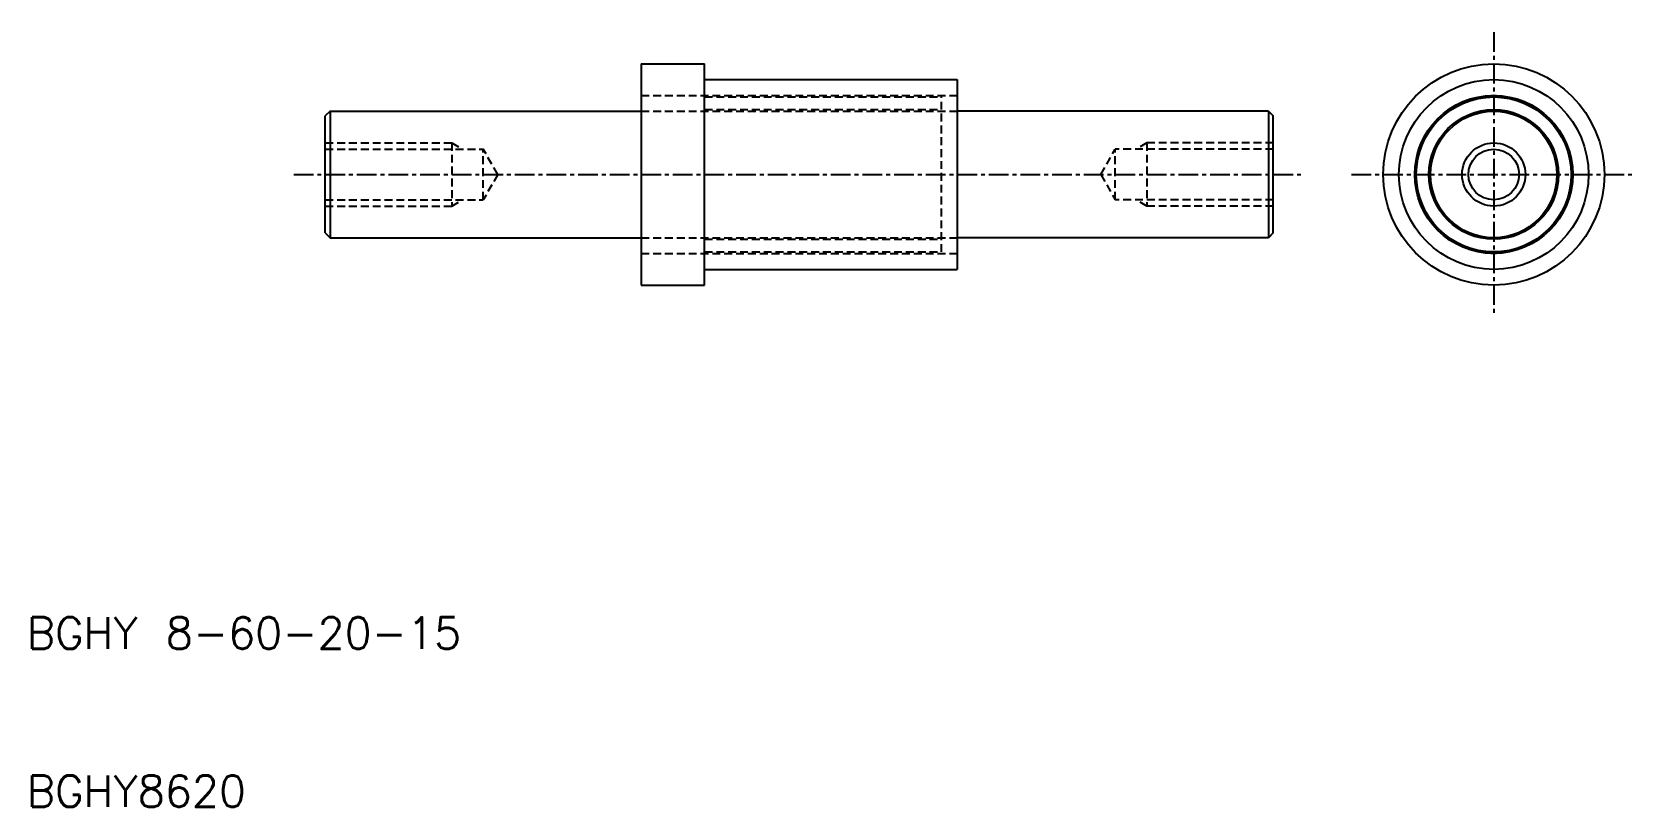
# Model space of a CAD drawing. Extents: x 391 to 492, y 552 to 601.
import ezdxf

# ---------------------------------------------------------------- set-up
doc = ezdxf.new("R2010")
doc.units = 0
doc.linetypes.add('CENTER', pattern=[2, 1.25, -0.25, 0.25, -0.25])
doc.linetypes.add('DASHED', pattern=[0.75, 0.5, -0.25])
doc.layers.get('0').update_dxf_attribs({"linetype": 'CONTINUOUS'})
doc.layers.add('CENTER', color=1, linetype='CENTER')
doc.styles.get("Standard").update_dxf_attribs({"font": 'txt.shx', "bigfont": 'bigfont.shx'})

msp = doc.modelspace()

# ---------------------------------------------------------------- linework, layer by layer
at = {"color": 7, "linetype": 'CONTINUOUS'}
for p, q in [((429.53, 599.15), (429.53, 585.15)), ((429.53, 599.15), (433.53, 599.15)), ((433.53, 585.15), (433.53, 599.15)), ((433.53, 598.15), (449.53, 598.15)), ((449.53, 598.15), (449.53, 586.15)), ((409.83, 596.15), (409.53, 595.85)), ((409.53, 588.45), (409.53, 595.85)), ((409.83, 596.15), (429.53, 596.15)), ((409.83, 596.15), (409.83, 588.15)), ((469.23, 596.15), (449.53, 596.15)), ((469.23, 596.15), (469.23, 588.15)), ((469.23, 596.15), (469.53, 595.85)), ((469.53, 588.45), (469.53, 595.85)), ((409.53, 588.45), (409.83, 588.15)), ((409.83, 588.15), (429.53, 588.15)), ((469.23, 588.15), (449.53, 588.15)), ((469.53, 588.45), (469.23, 588.15)), ((433.53, 586.15), (449.53, 586.15)), ((429.53, 585.15), (433.53, 585.15))]:
    msp.add_line(p, q, dxfattribs=at)
at = {"color": 3, "linetype": 'DASHED'}
for p, q in [((429.53, 597.15), (449.53, 597.15)), ((433.53, 597.05), (448.53, 597.05)), ((448.53, 587.25), (448.53, 597.05)), ((429.53, 596.15), (449.53, 596.15)), ((433.53, 596.25), (448.53, 596.25)), ((409.53, 594.15), (417.53, 594.15)), ((417.53, 594.15), (418.14, 593.8)), ((417.53, 594.15), (417.53, 590.15)), ((461.53, 594.15), (460.92, 593.8)), ((461.53, 594.15), (461.53, 590.15)), ((469.53, 594.15), (461.53, 594.15)), ((409.53, 593.75), (419.53, 593.75)), ((419.53, 590.55), (419.53, 593.75)), ((420.45, 592.15), (419.53, 593.75)), ((458.61, 592.15), (459.53, 593.75)), ((459.53, 590.55), (459.53, 593.75)), ((469.53, 593.75), (459.53, 593.75)), ((420.45, 592.15), (419.53, 590.55)), ((458.61, 592.15), (459.53, 590.55)), ((409.53, 590.55), (419.53, 590.55)), ((409.53, 590.15), (417.53, 590.15)), ((417.53, 590.15), (418.14, 590.5)), ((469.53, 590.55), (459.53, 590.55)), ((461.53, 590.15), (460.92, 590.5)), ((469.53, 590.15), (461.53, 590.15)), ((429.53, 588.15), (449.53, 588.15)), ((433.53, 588.05), (448.53, 588.05)), ((429.53, 587.15), (449.53, 587.15)), ((433.53, 587.25), (448.53, 587.25))]:
    msp.add_line(p, q, dxfattribs=at)
at = {"color": 7, "linetype": 'CONTINUOUS'}
for radius in [7, 6, 5, 4.9, 4.1, 4, 1.6]:
    msp.add_circle((483.48, 592.15), radius, dxfattribs=at)
at = {"color": 3, "linetype": 'CONTINUOUS'}
msp.add_circle((483.48, 592.15), 2, dxfattribs=at)
at = {"color": 7, "linetype": 'CONTINUOUS'}
for centre, start, end in [((483.48, 596.65), 51.2606, 128.7394), ((483.48, 596.65), 235.0848, 304.9152), ((479.58, 594.4), 111.2606, 188.7394), ((487.38, 594.4), 351.2606, 68.7394), ((479.58, 594.4), 295.0848, 4.9152), ((487.38, 594.4), 175.0848, 244.9152), ((479.58, 589.9), 171.2606, 248.7394), ((479.58, 589.9), 355.0848, 64.9152), ((487.38, 589.9), 115.0848, 184.9152), ((487.38, 589.9), 291.2606, 8.7394), ((483.48, 587.65), 55.0848, 124.9152), ((483.48, 587.65), 231.2606, 308.7394)]:
    msp.add_arc(centre, 0.5, start, end, dxfattribs=at)
at = {"layer": 'CENTER', "color": 1, "linetype": 'CENTER'}
for p, q in [((483.48, 601.15), (483.48, 583.15)), ((407.53, 592.15), (471.53, 592.15)), ((474.48, 592.15), (492.48, 592.15))]:
    msp.add_line(p, q, dxfattribs=at)

# ---------------------------------------------------------------- texts
at = {"color": 7, "linetype": 'CONTINUOUS'}
for s, p in [('BGHY 8-60-20-15', (390.63, 562.15)), ('BGHY8620', (390.63, 552.15))]:
    msp.add_text(s, height=2, dxfattribs=at).set_placement(p)

doc.saveas('drawing.dxf')
